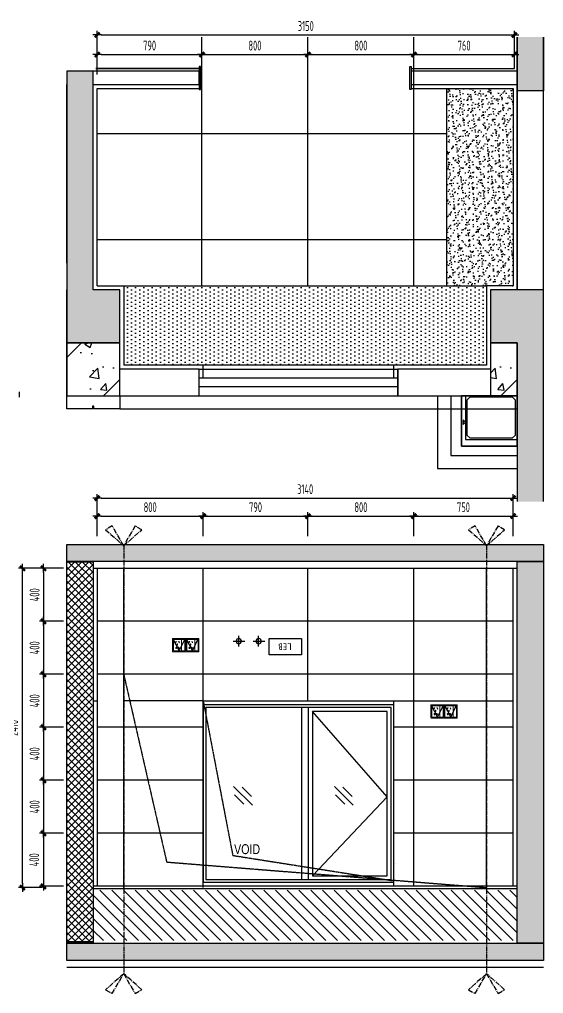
# Model space of a CAD drawing. Header units: inches. Extents: x 96003 to 270950, y -80202 to 65998.
# Drawn here: x 165276 to 169233, y 52842 to 60194 of the extents above; entities that cross this region are included whole.
import ezdxf
from ezdxf.enums import TextEntityAlignment as Align

# ---------------------------------------------------------------- set-up
doc = ezdxf.new("R2010")
doc.units = ezdxf.units.IN
doc.header["$LTSCALE"] = 10
doc.header["$MEASUREMENT"] = 0
for name, pattern in [('CENTER2', [1.125, 0.75, -0.125, 0.125, -0.125]), ('DASH', [0.35, 0.25, -0.1]), ('XU-90-SF-N1$0$HIDDEN2', [4.7625, 3.175, -1.5875])]:
    doc.linetypes.add(name, pattern=pattern)
for name, color, linetype in [('01', 200, 'Continuous'), ('05', 12, 'Continuous'), ('A_SURFACE', 9, 'Continuous'), ('AD-玻璃幕墙、窗', 12, 'Continuous'), ('C-顶面灯具、灯带', 22, 'Continuous'), ('DQ-GZ-HATCH', 9, 'Continuous'), ('EL-1', 1, 'Continuous'), ('EL-TEXT', 50, 'Continuous'), ('FC-地面造型', 136, 'Continuous'), ('FF-DOOR【门套】', 60, 'Continuous'), ('FF-FINISH【完成面】', 20, 'Continuous'), ('FF1-完成面', 20, 'Continuous'), ('P-ANNO-DIMS', 250, 'Continuous'), ('P-平面看线', 8, 'Continuous'), ('SBEI', 1, 'Continuous'), ('WALL', 160, 'Continuous'), ('图层3', 9, 'Continuous')]:
    doc.layers.add(name, color=color, linetype=linetype)
doc.layers.add('F-2', color=145, linetype='Continuous', lineweight=0)
doc.layers.add('J-金属幕墙', color=34, linetype='Continuous', lineweight=13)
doc.styles.add('CCD_DIM', font='archs.shx', dxfattribs={"width": 0.7})
doc.styles.add('hbsmall', font='hbsmall.shx', dxfattribs={"width": 0.7})
doc.styles.add('st', font='')
doc.styles.get('st').set_extended_font_data('SimSun')
doc.dimstyles.new('1.30', dxfattribs={"dimscale": 30, "dimtxt": 2.5, "dimasz": 1, "dimexe": 1, "dimexo": 1.5, "dimgap": 1, "dimtad": 1, "dimdec": 0, "dimrnd": 5, "dimdsep": 46, "dimtxsty": 'CCD_DIM', "dimblk": 'CCD_Dimension_Tick', "dimcen": 1, "dimclrd": 44, "dimclre": 44, "dimclrt": 2, "dimadec": 0, "dimazin": 2, "dimtfac": 1, "dimtdec": 0, "dimtix": 1, "dimtmove": 2, "dimatfit": 3, "dimldrblk": 'CCD_Dimension_Tick', "dimfxl": 5, "dimfxlon": 1, "dimtolj": 1, "dimarcsym": 0})

# ---------------------------------------------------------------- blocks, each defined once
blk = doc.blocks.new('XU-90-SF-N1$0$A$C351C7E4F')
at = {"ltscale": 100}
for p, q in [((390, 385, 0), (378, 385, 0)), ((390, 185, 0), (378, 185, 0))]:
    blk.add_line(p, q, dxfattribs=at)
at = {"linetype": 'XU-90-SF-N1$0$HIDDEN2'}
blk.add_lwpolyline([(0, 70), (0, 450), (420, 450), (420, 70)], close=True, dxfattribs=at)
at = {"ltscale": 100}
blk.add_lwpolyline([(0, 120), (0, 450), (390, 450), (390, 120)], close=True, dxfattribs=at)
for points in [[(420, 450), (0, 450), (0, 70), (420, 70)], [(0, 70), (0, 450), (420, 450), (420, 70)]]:
    blk.add_lwpolyline(points, close=True)
blk.add_lwpolyline([(356.8, 438), (378, 416.8), (378, 153.2), (356.8, 132), (33.2, 132), (12, 153.2), (12, 416.8), (33.2, 438), (356.8, 438)], dxfattribs=at)
at = {"ltscale": 100, "elevation": 0}
blk.add_lwpolyline([(406, 234), (390, 250), (406, 266), (406, 234)], dxfattribs=at)
blk = doc.blocks.new('A$C1DDB00DE')
at = {"layer": 'DQ-GZ-HATCH'}
h = blk.add_hatch(dxfattribs=at)
h.set_pattern_fill('ARMORED', color=256, scale=80, style=0)
h.set_pattern_definition([(50, (10515.7, 73362.34), (573.808, -50.2017), [60, -660]), (355, (10515.7, 73362.34), (-111.001, 601.7537), [48, -528]), (100.4514, (10563.5, 73358.15), (462.8075, 551.5516), [50.992, -560.9137]), (46.1842, (10515.7, 73522.34), (853.793, -132.415), [90, -990]), (96.6356, (10586.85, 73511.3), (747.73, 779.294), [76.488, -841.37]), (351.1842, (10515.7, 73522.3), (747.73, 779.295), [72, -792]), (21, (10595.7, 73482.34), (477.5256, -322.095), [60, -660]), (326, (10595.7, 73482.34), (194.6523, 580.12), [48, -528]), (71.4514, (10635.5, 73455.5), (672.178, 258.0244), [50.992, -560.9137]), (37.5, (10515.7, 73362.34), (9.7279, 266.3151), [0, -521.6, 0, -536, 0, -530]), (7.5, (10515.7, 73362.34), (210.4556, 315.5294), [0, -305.6, 0, -509.6, 0, -202]), (327.5, (10337.3, 73362.34), (427.05795, -18.0439), [0, -200, 0, -624, 0, -828]), (317.5, (10257.3, 73362.34), (466.549, 80.084), [0, -260, 0, -414.4, 0, -588]), (45, (10515.7, 73362.34), (-282.8427, 282.8427), [])])
h.paths.add_polyline_path([(6700, 3000), (7100, 3000), (7100, 3400), (6700, 3400)])
h = blk.add_hatch(dxfattribs=at)
h.set_pattern_fill('ARMORED', color=256, scale=80, style=0)
h.set_pattern_definition([(50, (13515.7, 73362.34), (573.808, -50.2017), [60, -660]), (355, (13515.7, 73362.34), (-111.001, 601.7537), [48, -528]), (100.4514, (13563.5, 73358.15), (462.8075, 551.5516), [50.992, -560.9137]), (46.1842, (13515.7, 73522.34), (853.793, -132.415), [90, -990]), (96.6356, (13586.84, 73511.3), (747.73, 779.294), [76.488, -841.37]), (351.1842, (13515.7, 73522.3), (747.73, 779.295), [72, -792]), (21, (13595.7, 73482.34), (477.5256, -322.095), [60, -660]), (326, (13595.7, 73482.34), (194.6523, 580.12), [48, -528]), (71.4514, (13635.5, 73455.5), (672.178, 258.0244), [50.992, -560.9137]), (37.5, (13515.7, 73362.34), (9.7279, 266.3151), [0, -521.6, 0, -536, 0, -530]), (7.5, (13515.7, 73362.34), (210.4556, 315.5294), [0, -305.6, 0, -509.6, 0, -202]), (327.5, (13337.3, 73362.34), (427.05795, -18.0439), [0, -200, 0, -624, 0, -828]), (317.5, (13257.3, 73362.34), (466.549, 80.084), [0, -260, 0, -414.4, 0, -588]), (45, (13515.7, 73362.34), (-282.8427, 282.8427), [])])
h.paths.add_polyline_path([(9900, 3000), (10100, 3000), (10100, 3400), (9900, 3400)])
at = {"layer": 'FC-地面造型', "linetype": 'ByBlock'}
h = blk.add_hatch(dxfattribs=at)
h.set_pattern_fill('AR-SAND', color=250, scale=30, angle=90, double=1)
h.set_pattern_definition([(127.5, (6929.99, 3830), (-57.8047, -1.8898), [0, -45.6, 0, -51, 0, -48.75]), (97.5, (6929.99, 3830), (-84.6644, 53.0933), [0, -24.6, 0, -41.1, 0, -15.75]), (57.5, (6929.99, 3793.1), (-0.1698, 93.42426), [0, -15, 0, -54, 0, -70.5]), (47.5, (6929.99, 3793.1), (-26.3303, 90.1838), [0, -7.5, 0, -35.4, 0, -40.5])])
h.paths.add_polyline_path([(9570, 3830), (9870, 3830), (10070, 3830), (10070, 5320), (9570, 5320)])
h = blk.add_hatch(dxfattribs=at)
h.set_pattern_fill('DOTS', color=250, scale=500, angle=90, double=1)
h.set_pattern_definition([(90, (-122253.25, 58435.614), (-31.25, 15.625), [0, -31.25])])
h.paths.add_polyline_path([(7130, 3830), (9870, 3830), (9870, 3230), (7130, 3230)])
at = {"layer": 'P-ANNO-DIMS'}
for points in [[(10300, 5707.3), (10100, 5707.3), (10100, 5300), (10300, 5300)], [(7100, 3800), (6900, 3800), (6900, 5450), (6700, 5450), (6700, 3400), (7100, 3400)], [(10100, 2201.2), (10300, 2201.2), (10300, 3800), (9900, 3800), (9900, 3400), (10100, 3400)]]:
    blk.add_hatch(color=8, dxfattribs=at).paths.add_polyline_path(points)
at = {"color": 6}
for points in [[(10300, 5707.3), (10300, 5300), (10100, 5300), (10100, 5707.3)], [(10300, 2201.2), (10300, 3800), (9900, 3800), (9900, 3400), (10100, 3400), (10100, 2201.2)]]:
    blk.add_lwpolyline(points, dxfattribs=at)
for points in [[(7100, 3800), (6900, 3800), (6900, 5450), (6700, 5450), (6700, 3400), (7100, 3400)], [(6700, 3000), (7100, 3000), (7100, 3400), (6700, 3400)], [(9900, 3000), (10100, 3000), (10100, 3400), (9900, 3400)]]:
    blk.add_lwpolyline(points, close=True, dxfattribs=at)
at = {"layer": 'A_SURFACE', "elevation": 0}
blk.add_lwpolyline([(6905, 2900), (6905, 2920), (6895, 2920), (6895, 2900), (6700, 2900), (6700, 3000), (7100, 3000), (7100, 2900)], close=True, dxfattribs=at)
at = {"layer": 'AD-玻璃幕墙、窗'}
for p, q in [((7700, 3200), (9200, 3200)), ((7700, 3000), (7700, 3200)), ((9200, 3000), (9200, 3200)), ((9200, 3133.3), (7700, 3133.3)), ((9200, 3066.7), (7700, 3066.7)), ((7700, 3000), (9200, 3000))]:
    blk.add_line(p, q, dxfattribs=at)
at = {"layer": 'FC-地面造型', "linetype": 'ByBlock'}
for p, q in [((7721, 3830), (7721, 5707.3)), ((8521, 3830), (8521, 5707.3)), ((9321, 3830), (9321, 5707.3)), ((6930, 4980), (9570, 4980)), ((6930, 4180), (9570, 4180)), ((7130, 3830), (9870, 3830))]:
    blk.add_line(p, q, dxfattribs=at)
at = {"layer": 'FC-地面造型', "linetype": 'ByBlock', "elevation": 0}
blk.add_lwpolyline([(6930, 3830), (6930, 3830), (7530, 3830), (9570, 3830), (9570, 5320)], dxfattribs=at)
at = {"layer": 'FF-DOOR【门套】'}
for points in [[(7700, 5485), (7700, 5310), (7710, 5310), (7710, 5485)], [(9300, 5485), (9300, 5310), (9290, 5310), (9290, 5485)]]:
    blk.add_lwpolyline(points, close=True, dxfattribs=at)
at = {"layer": 'FF-FINISH【完成面】'}
for p, q in [((7730, 3133.3), (7730, 3230)), ((9170, 3133.3), (9170, 3230))]:
    blk.add_line(p, q, dxfattribs=at)
at = {"layer": 'FF-FINISH【完成面】', "linetype": 'ByBlock', "elevation": 0}
for points in [[(9300, 5470), (10080, 5470), (10080, 5707.3)], [(6920, 5470), (7700, 5470)], [(7700, 5470), (6920, 5470)]]:
    blk.add_lwpolyline(points, dxfattribs=at)
at = {"layer": 'FF-FINISH【完成面】', "elevation": 0}
for points in [[(6930, 3830), (6930, 5320), (7700, 5320)], [(9300, 5320), (9570, 5320), (9570, 5320), (10070, 5320), (10070, 3830)], [(6930, 3830), (7130, 3830), (7130, 3230)], [(10070, 3830), (9870, 3830), (9870, 3230), (7130, 3230)]]:
    blk.add_lwpolyline(points, dxfattribs=at)
at = {"layer": 'J-金属幕墙', "elevation": 0}
blk.add_lwpolyline([(6897, 2900), (6897, 2918), (6903, 2918), (6903, 2900), (6905, 2900), (6905, 2920), (6895, 2920), (6895, 2900), (6897, 2900)], close=True, dxfattribs=at)
at = {"layer": 'P-平面看线', "elevation": 0}
blk.add_lwpolyline([(7100, 2900), (10100, 2900)], dxfattribs=at)
at = {"layer": 'WALL'}
for p, q in [((10100, 5450), (10100, 5707.3)), ((10100, 5707.3), (10100, 3800)), ((10300, 5350), (10300, 5707.3)), ((10300, 2201.2), (10300, 5707.3)), ((7700, 5450), (6800, 5450)), ((7700, 5350), (7700, 5450)), ((10100, 5450), (9300, 5450)), ((9300, 5450), (9300, 5350)), ((6700, 4000), (6700, 5350)), ((6900, 5350), (7700, 5350)), ((6900, 3900), (6900, 5350)), ((9300, 5350), (10100, 5350)), ((10100, 3800), (10100, 5350)), ((10300, 3000), (10300, 5350)), ((6700, 3000), (6700, 3800)), ((7700, 3200), (7100, 3200)), ((7700, 3000), (7700, 3200)), ((9900, 3200), (9200, 3200)), ((9200, 3200), (9200, 3000)), ((6700, 3000), (7700, 3000)), ((9200, 3000), (9900, 3000))]:
    blk.add_line(p, q, dxfattribs=at)
for points in [[(9500, 3000), (9500, 2450), (10100, 2450)], [(9600, 3000), (9600, 2550), (10100, 2550)]]:
    blk.add_lwpolyline(points, dxfattribs=at)
at = {"layer": 'WALL', "xscale": -1, "rotation": 0.0001141024915352063}
blk.add_blockref('XU-90-SF-N1$0$A$C351C7E4F', (10100, 2550), dxfattribs=at)
blk = doc.blocks.new('*U165')
h = blk.add_hatch()
h.set_pattern_fill('ANSI37', color=250, scale=300, angle=-90)
h.set_pattern_definition([(315, (222532.67, 70619.302), (26.516504, 26.516504), []), (45, (222532.67, 70619.302), (-26.516504, 26.516504), [])])
h.paths.add_polyline_path([(144521, -74484.5), (144521, -74684.5), (147391.2, -74684.5), (147391.2, -74484.5)])
at = {"color": 5, "elevation": 0}
blk.add_lwpolyline([(144521, -74484.5), (144521, -74684.5), (147391.2, -74684.5), (147391.2, -74484.5)], close=True, dxfattribs=at)
blk = doc.blocks.new('A$C579B4C5D')
at = {"layer": '图层3'}
for p, q in [((125, 200), (375, 200)), ((0, 100), (500, 100)), ((125, 0), (375, 0))]:
    blk.add_line(p, q, dxfattribs=at)
blk = doc.blocks.new('r434334')
at = {"layer": 'FC-地面造型', "color": 136, "linetype": 'ByBlock'}
for points in [[(164630.6, 34228.1), (166070.6, 34228.1), (166070.6, 32888.1), (164630.6, 32888.1)], [(165455.6, 34178.1), (166020.6, 34178.1), (166020.6, 32938.1), (165455.6, 32938.1)]]:
    blk.add_lwpolyline(points, close=True, dxfattribs=at)
for points in [[(166050.6, 32908.1), (166050.6, 32908.1), (164650.6, 32908.1), (164650.6, 34208.1), (166050.6, 34208.1), (166050.6, 32908.1)], [(165375.6, 34208.1), (165375.6, 32908.1)], [(165425.6, 34208.1), (165425.6, 32908.1)], [(165455.6, 34178.1), (166020.6, 33583.1), (165455.6, 32938.1)]]:
    blk.add_lwpolyline(points, dxfattribs=at)
at = {"layer": 'FC-地面造型', "color": 136, "linetype": 'ByBlock', "xscale": 0.4000000000031544, "yscale": 0.4000000000031544, "zscale": 0.4000000000031544, "rotation": 45.00000000000006}
for p in [(164889.1, 33475.7), (165650.1, 33475.7)]:
    blk.add_blockref('A$C579B4C5D', p, dxfattribs=at)
blk = doc.blocks.new('*U124')
at = {"layer": 'EL-1', "linetype": 'CENTER2', "ltscale": 5}
blk.add_lwpolyline([(-45, 3122.1), (-187, 3248), (-135, 3278), (-45, 3122.1), (45, 3278), (97, 3248), (-45, 3122.1), (-45, -242.3), (97, -368.1), (45, -398.1), (-45, -242.3), (-135, -398.1), (-187, -368.1), (-45, -242.3)], dxfattribs=at)
blk = doc.blocks.new('CCD_Dimension_Tick')
at = {"color": 0, "linetype": 'ByBlock'}
for p, q in [((-1.09, 0), (0, 0)), ((0, 0), (1.09, 0))]:
    blk.add_line(p, q, dxfattribs=at)
at = {"color": 0, "linetype": 'Continuous', "const_width": 0.608}
blk.add_lwpolyline([(-0.61, -0.61), (0.61, 0.61)], dxfattribs=at)
blk = doc.blocks.new('*D570')
at = {"layer": 'Defpoints', "color": 0, "linetype": 'ByBlock', "transparency": 16777216}
for p in [(166653.9, 59929.2), (165862.9, 58730.8), (166653.9, 58730.8)]:
    blk.add_point(p, dxfattribs=at)
at = {"layer": 'FF-FINISH【完成面】', "color": 44, "linetype": 'ByBlock', "lineweight": -2, "transparency": 16777216}
for p, q in [((165862.9, 59779.2), (165862.9, 59959.2)), ((165892.9, 59929.2), (166623.9, 59929.2)), ((166653.9, 59779.2), (166653.9, 59959.2))]:
    blk.add_line(p, q, dxfattribs=at)
at = {"layer": 'FF-FINISH【完成面】', "color": 44, "linetype": 'ByBlock', "lineweight": -2, "transparency": 16777216, "xscale": 30, "yscale": 30, "zscale": 30, "rotation": 180}
blk.add_blockref('CCD_Dimension_Tick', (165862.9, 59929.2), dxfattribs=at)
at = {"layer": 'FF-FINISH【完成面】', "color": 44, "linetype": 'ByBlock', "lineweight": -2, "transparency": 16777216, "xscale": 30, "yscale": 30, "zscale": 30}
blk.add_blockref('CCD_Dimension_Tick', (166653.9, 59929.2), dxfattribs=at)
at = {"layer": 'FF-FINISH【完成面】', "color": 2, "linetype": 'ByBlock', "transparency": 16777216, "insert": (166258.4, 59996.7), "char_height": 75, "attachment_point": 5, "style": 'CCD_DIM'}
blk.add_mtext('\\A1;790', dxfattribs=at)
blk = doc.blocks.new('*D571')
at = {"layer": 'Defpoints', "color": 0, "linetype": 'ByBlock', "transparency": 16777216}
for p in [(167453.9, 59929.2), (167453.9, 59911.3), (166653.9, 58730.8)]:
    blk.add_point(p, dxfattribs=at)
at = {"layer": 'FF-FINISH【完成面】', "color": 44, "linetype": 'ByBlock', "lineweight": -2, "transparency": 16777216}
for p, q in [((166653.9, 59779.2), (166653.9, 59959.2)), ((166683.9, 59929.2), (167423.9, 59929.2)), ((167453.9, 59929.2), (167453.9, 59959.2))]:
    blk.add_line(p, q, dxfattribs=at)
at = {"layer": 'FF-FINISH【完成面】', "color": 44, "linetype": 'ByBlock', "lineweight": -2, "transparency": 16777216, "xscale": 30, "yscale": 30, "zscale": 30, "rotation": 180}
blk.add_blockref('CCD_Dimension_Tick', (166653.9, 59929.2), dxfattribs=at)
at = {"layer": 'FF-FINISH【完成面】', "color": 44, "linetype": 'ByBlock', "lineweight": -2, "transparency": 16777216, "xscale": 30, "yscale": 30, "zscale": 30}
blk.add_blockref('CCD_Dimension_Tick', (167453.9, 59929.2), dxfattribs=at)
at = {"layer": 'FF-FINISH【完成面】', "color": 2, "linetype": 'ByBlock', "transparency": 16777216, "insert": (167053.9, 59996.7), "char_height": 75, "attachment_point": 5, "style": 'CCD_DIM'}
blk.add_mtext('\\A1;800', dxfattribs=at)
blk = doc.blocks.new('*D572')
at = {"layer": 'Defpoints', "color": 0, "linetype": 'ByBlock', "transparency": 16777216}
for p in [(168253.9, 59929.2), (167453.9, 59911.3), (168253.9, 59911.3)]:
    blk.add_point(p, dxfattribs=at)
at = {"layer": 'FF-FINISH【完成面】', "color": 44, "linetype": 'ByBlock', "lineweight": -2, "transparency": 16777216}
for p, q in [((167453.9, 59929.2), (167453.9, 59959.2)), ((167483.9, 59929.2), (168223.9, 59929.2)), ((168253.9, 59929.2), (168253.9, 59959.2))]:
    blk.add_line(p, q, dxfattribs=at)
at = {"layer": 'FF-FINISH【完成面】', "color": 44, "linetype": 'ByBlock', "lineweight": -2, "transparency": 16777216, "xscale": 30, "yscale": 30, "zscale": 30, "rotation": 180}
blk.add_blockref('CCD_Dimension_Tick', (167453.9, 59929.2), dxfattribs=at)
at = {"layer": 'FF-FINISH【完成面】', "color": 44, "linetype": 'ByBlock', "lineweight": -2, "transparency": 16777216, "xscale": 30, "yscale": 30, "zscale": 30}
blk.add_blockref('CCD_Dimension_Tick', (168253.9, 59929.2), dxfattribs=at)
at = {"layer": 'FF-FINISH【完成面】', "color": 2, "linetype": 'ByBlock', "transparency": 16777216, "insert": (167853.9, 59996.7), "char_height": 75, "attachment_point": 5, "style": 'CCD_DIM'}
blk.add_mtext('\\A1;800', dxfattribs=at)
blk = doc.blocks.new('*D573')
at = {"layer": 'Defpoints', "color": 0, "linetype": 'ByBlock', "transparency": 16777216}
for p in [(169012.9, 59929.2), (168253.9, 59911.3), (169012.9, 59911.3)]:
    blk.add_point(p, dxfattribs=at)
at = {"layer": 'FF-FINISH【完成面】', "color": 44, "linetype": 'ByBlock', "lineweight": -2, "transparency": 16777216}
for p, q in [((168253.9, 59929.2), (168253.9, 59959.2)), ((168283.9, 59929.2), (168982.9, 59929.2)), ((169012.9, 59929.2), (169012.9, 59959.2))]:
    blk.add_line(p, q, dxfattribs=at)
at = {"layer": 'FF-FINISH【完成面】', "color": 44, "linetype": 'ByBlock', "lineweight": -2, "transparency": 16777216, "xscale": 30, "yscale": 30, "zscale": 30, "rotation": 180}
blk.add_blockref('CCD_Dimension_Tick', (168253.9, 59929.2), dxfattribs=at)
at = {"layer": 'FF-FINISH【完成面】', "color": 44, "linetype": 'ByBlock', "lineweight": -2, "transparency": 16777216, "xscale": 30, "yscale": 30, "zscale": 30}
blk.add_blockref('CCD_Dimension_Tick', (169012.9, 59929.2), dxfattribs=at)
at = {"layer": 'FF-FINISH【完成面】', "color": 2, "linetype": 'ByBlock', "transparency": 16777216, "insert": (168633.4, 59996.7), "char_height": 75, "attachment_point": 5, "style": 'CCD_DIM'}
blk.add_mtext('\\A1;760', dxfattribs=at)
blk = doc.blocks.new('*D574')
at = {"layer": 'Defpoints', "color": 0, "linetype": 'ByBlock', "transparency": 16777216}
for p in [(169012.9, 60077), (165862.9, 59779.2), (169012.9, 59792.7)]:
    blk.add_point(p, dxfattribs=at)
at = {"layer": 'FF-FINISH【完成面】', "color": 44, "linetype": 'ByBlock', "lineweight": -2, "transparency": 16777216}
for p, q in [((165862.9, 59927), (165862.9, 60107)), ((165892.9, 60077), (168982.9, 60077)), ((169012.9, 59927), (169012.9, 60107))]:
    blk.add_line(p, q, dxfattribs=at)
at = {"layer": 'FF-FINISH【完成面】', "color": 44, "linetype": 'ByBlock', "lineweight": -2, "transparency": 16777216, "xscale": 30, "yscale": 30, "zscale": 30, "rotation": 180}
blk.add_blockref('CCD_Dimension_Tick', (165862.9, 60077), dxfattribs=at)
at = {"layer": 'FF-FINISH【完成面】', "color": 44, "linetype": 'ByBlock', "lineweight": -2, "transparency": 16777216, "xscale": 30, "yscale": 30, "zscale": 30}
blk.add_blockref('CCD_Dimension_Tick', (169012.9, 60077), dxfattribs=at)
at = {"layer": 'FF-FINISH【完成面】', "color": 2, "linetype": 'ByBlock', "transparency": 16777216, "insert": (167437.9, 60144.5), "char_height": 75, "attachment_point": 5, "style": 'CCD_DIM'}
blk.add_mtext('\\A1;3150', dxfattribs=at)
blk = doc.blocks.new('*D587')
at = {"layer": 'Defpoints', "color": 0, "linetype": 'ByBlock', "transparency": 16777216}
for p in [(166662.9, 56445.1), (165862.9, 55844.8), (166662.9, 55844.8)]:
    blk.add_point(p, dxfattribs=at)
at = {"layer": 'FF-FINISH【完成面】', "color": 44, "linetype": 'ByBlock', "lineweight": -2, "transparency": 16777216}
for p, q in [((165862.9, 56295.1), (165862.9, 56475.1)), ((166662.9, 56295.1), (166662.9, 56475.1)), ((165892.9, 56445.1), (166632.9, 56445.1))]:
    blk.add_line(p, q, dxfattribs=at)
at = {"layer": 'FF-FINISH【完成面】', "color": 44, "linetype": 'ByBlock', "lineweight": -2, "transparency": 16777216, "xscale": 30, "yscale": 30, "zscale": 30, "rotation": 180}
blk.add_blockref('CCD_Dimension_Tick', (165862.9, 56445.1), dxfattribs=at)
at = {"layer": 'FF-FINISH【完成面】', "color": 44, "linetype": 'ByBlock', "lineweight": -2, "transparency": 16777216, "xscale": 30, "yscale": 30, "zscale": 30}
blk.add_blockref('CCD_Dimension_Tick', (166662.9, 56445.1), dxfattribs=at)
at = {"layer": 'FF-FINISH【完成面】', "color": 2, "linetype": 'ByBlock', "transparency": 16777216, "insert": (166262.9, 56512.6), "char_height": 75, "attachment_point": 5, "style": 'CCD_DIM'}
blk.add_mtext('\\A1;800', dxfattribs=at)
blk = doc.blocks.new('*D588')
at = {"layer": 'Defpoints', "color": 0, "linetype": 'ByBlock', "transparency": 16777216}
for p in [(167453.9, 56445.1), (167453.9, 55873), (166662.9, 55844.8)]:
    blk.add_point(p, dxfattribs=at)
at = {"layer": 'FF-FINISH【完成面】', "color": 44, "linetype": 'ByBlock', "lineweight": -2, "transparency": 16777216}
for p, q in [((166662.9, 56295.1), (166662.9, 56475.1)), ((167453.9, 56295.1), (167453.9, 56475.1)), ((166692.9, 56445.1), (167423.9, 56445.1))]:
    blk.add_line(p, q, dxfattribs=at)
at = {"layer": 'FF-FINISH【完成面】', "color": 44, "linetype": 'ByBlock', "lineweight": -2, "transparency": 16777216, "xscale": 30, "yscale": 30, "zscale": 30, "rotation": 180}
blk.add_blockref('CCD_Dimension_Tick', (166662.9, 56445.1), dxfattribs=at)
at = {"layer": 'FF-FINISH【完成面】', "color": 44, "linetype": 'ByBlock', "lineweight": -2, "transparency": 16777216, "xscale": 30, "yscale": 30, "zscale": 30}
blk.add_blockref('CCD_Dimension_Tick', (167453.9, 56445.1), dxfattribs=at)
at = {"layer": 'FF-FINISH【完成面】', "color": 2, "linetype": 'ByBlock', "transparency": 16777216, "insert": (167058.4, 56512.6), "char_height": 75, "attachment_point": 5, "style": 'CCD_DIM'}
blk.add_mtext('\\A1;790', dxfattribs=at)
blk = doc.blocks.new('*D589')
at = {"layer": 'Defpoints', "color": 0, "linetype": 'ByBlock', "transparency": 16777216}
for p in [(168253.9, 56445.1), (167453.9, 55873), (168253.9, 55873)]:
    blk.add_point(p, dxfattribs=at)
at = {"layer": 'FF-FINISH【完成面】', "color": 44, "linetype": 'ByBlock', "lineweight": -2, "transparency": 16777216}
for p, q in [((167453.9, 56295.1), (167453.9, 56475.1)), ((168253.9, 56295.1), (168253.9, 56475.1)), ((167483.9, 56445.1), (168223.9, 56445.1))]:
    blk.add_line(p, q, dxfattribs=at)
at = {"layer": 'FF-FINISH【完成面】', "color": 44, "linetype": 'ByBlock', "lineweight": -2, "transparency": 16777216, "xscale": 30, "yscale": 30, "zscale": 30, "rotation": 180}
blk.add_blockref('CCD_Dimension_Tick', (167453.9, 56445.1), dxfattribs=at)
at = {"layer": 'FF-FINISH【完成面】', "color": 44, "linetype": 'ByBlock', "lineweight": -2, "transparency": 16777216, "xscale": 30, "yscale": 30, "zscale": 30}
blk.add_blockref('CCD_Dimension_Tick', (168253.9, 56445.1), dxfattribs=at)
at = {"layer": 'FF-FINISH【完成面】', "color": 2, "linetype": 'ByBlock', "transparency": 16777216, "insert": (167853.9, 56512.6), "char_height": 75, "attachment_point": 5, "style": 'CCD_DIM'}
blk.add_mtext('\\A1;800', dxfattribs=at)
blk = doc.blocks.new('*D590')
at = {"layer": 'Defpoints', "color": 0, "linetype": 'ByBlock', "transparency": 16777216}
for p in [(169002.9, 56445.1), (168253.9, 55873), (169002.9, 55873, 0)]:
    blk.add_point(p, dxfattribs=at)
at = {"layer": 'FF-FINISH【完成面】', "color": 44, "linetype": 'ByBlock', "lineweight": -2, "transparency": 16777216}
for p, q in [((168253.9, 56295.1), (168253.9, 56475.1)), ((169002.9, 56295.1), (169002.9, 56475.1)), ((168283.9, 56445.1), (168972.9, 56445.1))]:
    blk.add_line(p, q, dxfattribs=at)
at = {"layer": 'FF-FINISH【完成面】', "color": 44, "linetype": 'ByBlock', "lineweight": -2, "transparency": 16777216, "xscale": 30, "yscale": 30, "zscale": 30, "rotation": 180}
blk.add_blockref('CCD_Dimension_Tick', (168253.9, 56445.1), dxfattribs=at)
at = {"layer": 'FF-FINISH【完成面】', "color": 44, "linetype": 'ByBlock', "lineweight": -2, "transparency": 16777216, "xscale": 30, "yscale": 30, "zscale": 30}
blk.add_blockref('CCD_Dimension_Tick', (169002.9, 56445.1), dxfattribs=at)
at = {"layer": 'FF-FINISH【完成面】', "color": 2, "linetype": 'ByBlock', "transparency": 16777216, "insert": (168628.4, 56512.6), "char_height": 75, "attachment_point": 5, "style": 'CCD_DIM'}
blk.add_mtext('\\A1;750', dxfattribs=at)
blk = doc.blocks.new('*D591')
at = {"layer": 'Defpoints', "color": 0, "linetype": 'ByBlock', "transparency": 16777216}
for p in [(169002.9, 56581.1), (165862.9, 56295.1), (169002.9, 56295.1)]:
    blk.add_point(p, dxfattribs=at)
at = {"layer": 'FF-FINISH【完成面】', "color": 44, "linetype": 'ByBlock', "lineweight": -2, "transparency": 16777216}
for p, q in [((165862.9, 56431.1), (165862.9, 56611.1)), ((169002.9, 56431.1), (169002.9, 56611.1)), ((165892.9, 56581.1), (168972.9, 56581.1))]:
    blk.add_line(p, q, dxfattribs=at)
at = {"layer": 'FF-FINISH【完成面】', "color": 44, "linetype": 'ByBlock', "lineweight": -2, "transparency": 16777216, "xscale": 30, "yscale": 30, "zscale": 30, "rotation": 180}
blk.add_blockref('CCD_Dimension_Tick', (165862.9, 56581.1), dxfattribs=at)
at = {"layer": 'FF-FINISH【完成面】', "color": 44, "linetype": 'ByBlock', "lineweight": -2, "transparency": 16777216, "xscale": 30, "yscale": 30, "zscale": 30}
blk.add_blockref('CCD_Dimension_Tick', (169002.9, 56581.1), dxfattribs=at)
at = {"layer": 'FF-FINISH【完成面】', "color": 2, "linetype": 'ByBlock', "transparency": 16777216, "insert": (167432.9, 56648.6), "char_height": 75, "attachment_point": 5, "style": 'CCD_DIM'}
blk.add_mtext('\\A1;3140', dxfattribs=at)
blk = doc.blocks.new('*D592')
at = {"layer": 'Defpoints', "color": 0, "linetype": 'ByBlock', "transparency": 16777216}
for p in [(166362.5, 56051.5), (165457.8, 55651.5), (166362.5, 55651.5)]:
    blk.add_point(p, dxfattribs=at)
at = {"layer": 'FF-FINISH【完成面】', "color": 44, "linetype": 'ByBlock', "lineweight": -2, "transparency": 16777216}
for p, q in [((165607.8, 56051.5), (165427.8, 56051.5)), ((165457.8, 56021.5), (165457.8, 55681.5)), ((165607.8, 55651.5), (165427.8, 55651.5))]:
    blk.add_line(p, q, dxfattribs=at)
at = {"layer": 'FF-FINISH【完成面】', "color": 44, "linetype": 'ByBlock', "lineweight": -2, "transparency": 16777216, "xscale": 30, "yscale": 30, "zscale": 30}
for p, rotation in [((165457.8, 56051.5), 90), ((165457.8, 55651.5), 270)]:
    blk.add_blockref('CCD_Dimension_Tick', p, dxfattribs=dict(at, rotation=rotation))
at = {"layer": 'FF-FINISH【完成面】', "color": 2, "linetype": 'ByBlock', "transparency": 16777216, "insert": (165390.3, 55851.5), "char_height": 75, "attachment_point": 5, "rotation": 90, "style": 'CCD_DIM'}
blk.add_mtext('\\A1;400', dxfattribs=at)
blk = doc.blocks.new('*D593')
at = {"layer": 'Defpoints', "color": 0, "linetype": 'ByBlock', "transparency": 16777216}
for p in [(166362.5, 55651.5), (165457.8, 55251.5), (166202.9, 55251.5)]:
    blk.add_point(p, dxfattribs=at)
at = {"layer": 'FF-FINISH【完成面】', "color": 44, "linetype": 'ByBlock', "lineweight": -2, "transparency": 16777216}
for p, q in [((165607.8, 55651.5), (165427.8, 55651.5)), ((165457.8, 55621.5), (165457.8, 55281.5)), ((165607.8, 55251.5), (165427.8, 55251.5))]:
    blk.add_line(p, q, dxfattribs=at)
at = {"layer": 'FF-FINISH【完成面】', "color": 44, "linetype": 'ByBlock', "lineweight": -2, "transparency": 16777216, "xscale": 30, "yscale": 30, "zscale": 30}
for p, rotation in [((165457.8, 55651.5), 90), ((165457.8, 55251.5), 270)]:
    blk.add_blockref('CCD_Dimension_Tick', p, dxfattribs=dict(at, rotation=rotation))
at = {"layer": 'FF-FINISH【完成面】', "color": 2, "linetype": 'ByBlock', "transparency": 16777216, "insert": (165390.3, 55451.5), "char_height": 75, "attachment_point": 5, "rotation": 90, "style": 'CCD_DIM'}
blk.add_mtext('\\A1;400', dxfattribs=at)
blk = doc.blocks.new('*D594')
at = {"layer": 'Defpoints', "color": 0, "linetype": 'ByBlock', "transparency": 16777216}
for p in [(166202.9, 55251.5), (165457.8, 54851.5), (166202.9, 54851.5)]:
    blk.add_point(p, dxfattribs=at)
at = {"layer": 'FF-FINISH【完成面】', "color": 44, "linetype": 'ByBlock', "lineweight": -2, "transparency": 16777216}
for p, q in [((165607.8, 55251.5), (165427.8, 55251.5)), ((165457.8, 55221.5), (165457.8, 54881.5)), ((165607.8, 54851.5), (165427.8, 54851.5))]:
    blk.add_line(p, q, dxfattribs=at)
at = {"layer": 'FF-FINISH【完成面】', "color": 44, "linetype": 'ByBlock', "lineweight": -2, "transparency": 16777216, "xscale": 30, "yscale": 30, "zscale": 30}
for p, rotation in [((165457.8, 55251.5), 90), ((165457.8, 54851.5), 270)]:
    blk.add_blockref('CCD_Dimension_Tick', p, dxfattribs=dict(at, rotation=rotation))
at = {"layer": 'FF-FINISH【完成面】', "color": 2, "linetype": 'ByBlock', "transparency": 16777216, "insert": (165390.3, 55051.5), "char_height": 75, "attachment_point": 5, "rotation": 90, "style": 'CCD_DIM'}
blk.add_mtext('\\A1;400', dxfattribs=at)
blk = doc.blocks.new('*D595')
at = {"layer": 'Defpoints', "color": 0, "linetype": 'ByBlock', "transparency": 16777216}
for p in [(166202.9, 54851.5), (165457.8, 54451.5), (166262.9, 54451.5)]:
    blk.add_point(p, dxfattribs=at)
at = {"layer": 'FF-FINISH【完成面】', "color": 44, "linetype": 'ByBlock', "lineweight": -2, "transparency": 16777216}
for p, q in [((165607.8, 54851.5), (165427.8, 54851.5)), ((165457.8, 54821.5), (165457.8, 54481.5)), ((165607.8, 54451.5), (165427.8, 54451.5))]:
    blk.add_line(p, q, dxfattribs=at)
at = {"layer": 'FF-FINISH【完成面】', "color": 44, "linetype": 'ByBlock', "lineweight": -2, "transparency": 16777216, "xscale": 30, "yscale": 30, "zscale": 30}
for p, rotation in [((165457.8, 54851.5), 90), ((165457.8, 54451.5), 270)]:
    blk.add_blockref('CCD_Dimension_Tick', p, dxfattribs=dict(at, rotation=rotation))
at = {"layer": 'FF-FINISH【完成面】', "color": 2, "linetype": 'ByBlock', "transparency": 16777216, "insert": (165390.3, 54651.5), "char_height": 75, "attachment_point": 5, "rotation": 90, "style": 'CCD_DIM'}
blk.add_mtext('\\A1;400', dxfattribs=at)
blk = doc.blocks.new('*D596')
at = {"layer": 'Defpoints', "color": 0, "linetype": 'ByBlock', "transparency": 16777216}
for p in [(166262.9, 54451.5), (165457.8, 54051.5), (166262.9, 54051.5)]:
    blk.add_point(p, dxfattribs=at)
at = {"layer": 'FF-FINISH【完成面】', "color": 44, "linetype": 'ByBlock', "lineweight": -2, "transparency": 16777216}
for p, q in [((165607.8, 54451.5), (165427.8, 54451.5)), ((165457.8, 54421.5), (165457.8, 54081.5)), ((165607.8, 54051.5), (165427.8, 54051.5))]:
    blk.add_line(p, q, dxfattribs=at)
at = {"layer": 'FF-FINISH【完成面】', "color": 44, "linetype": 'ByBlock', "lineweight": -2, "transparency": 16777216, "xscale": 30, "yscale": 30, "zscale": 30}
for p, rotation in [((165457.8, 54451.5), 90), ((165457.8, 54051.5), 270)]:
    blk.add_blockref('CCD_Dimension_Tick', p, dxfattribs=dict(at, rotation=rotation))
at = {"layer": 'FF-FINISH【完成面】', "color": 2, "linetype": 'ByBlock', "transparency": 16777216, "insert": (165390.3, 54251.5), "char_height": 75, "attachment_point": 5, "rotation": 90, "style": 'CCD_DIM'}
blk.add_mtext('\\A1;400', dxfattribs=at)
blk = doc.blocks.new('*D597')
at = {"layer": 'Defpoints', "color": 0, "linetype": 'ByBlock', "transparency": 16777216}
for p in [(166262.9, 54051.5), (165457.8, 53651.5), (166222.9, 53651.5)]:
    blk.add_point(p, dxfattribs=at)
at = {"layer": 'FF-FINISH【完成面】', "color": 44, "linetype": 'ByBlock', "lineweight": -2, "transparency": 16777216}
for p, q in [((165607.8, 54051.5), (165427.8, 54051.5)), ((165457.8, 54021.5), (165457.8, 53681.5)), ((165607.8, 53651.5), (165427.8, 53651.5))]:
    blk.add_line(p, q, dxfattribs=at)
at = {"layer": 'FF-FINISH【完成面】', "color": 44, "linetype": 'ByBlock', "lineweight": -2, "transparency": 16777216, "xscale": 30, "yscale": 30, "zscale": 30}
for p, rotation in [((165457.8, 54051.5), 90), ((165457.8, 53651.5), 270)]:
    blk.add_blockref('CCD_Dimension_Tick', p, dxfattribs=dict(at, rotation=rotation))
at = {"layer": 'FF-FINISH【完成面】', "color": 2, "linetype": 'ByBlock', "transparency": 16777216, "insert": (165387.2, 53851.5), "char_height": 75, "attachment_point": 5, "rotation": 90, "style": 'CCD_DIM'}
blk.add_mtext('\\A1;400', dxfattribs=at)
blk = doc.blocks.new('*D598')
at = {"layer": 'Defpoints', "color": 0, "linetype": 'ByBlock', "transparency": 16777216}
for p in [(165299.1, 56051.5), (165607.8, 56051.5), (165607.8, 53641.5)]:
    blk.add_point(p, dxfattribs=at)
at = {"layer": 'FF-FINISH【完成面】', "color": 44, "linetype": 'ByBlock', "lineweight": -2, "transparency": 16777216}
for p, q in [((165449.1, 56051.5), (165269.1, 56051.5)), ((165299.1, 53671.5), (165299.1, 56021.5)), ((165449.1, 53641.5), (165269.1, 53641.5))]:
    blk.add_line(p, q, dxfattribs=at)
at = {"layer": 'FF-FINISH【完成面】', "color": 44, "linetype": 'ByBlock', "lineweight": -2, "transparency": 16777216, "xscale": 30, "yscale": 30, "zscale": 30}
for p, rotation in [((165299.1, 56051.5), 90), ((165299.1, 53641.5), 270)]:
    blk.add_blockref('CCD_Dimension_Tick', p, dxfattribs=dict(at, rotation=rotation))
at = {"layer": 'FF-FINISH【完成面】', "color": 2, "linetype": 'ByBlock', "transparency": 16777216, "insert": (165228.5, 54846.5), "char_height": 75, "attachment_point": 5, "rotation": 90, "style": 'CCD_DIM'}
blk.add_mtext('\\A1;2410', dxfattribs=at)
blk = doc.blocks.new('*U145')
at = {"color": 136, "ltscale": 0.15}
blk.add_line((10.9, -22.9), (10.9, 63.1), dxfattribs=at)
for points in [[(40.4, -29.9), (-54.6, -29.9, -0.414214), (-57.1, -27.4), (-57.1, 67.6, -0.414214), (-54.6, 70.1), (40.4, 70.1, -0.414214), (42.9, 67.6), (42.9, -27.4, -0.414214)], [(-28.8, 37.1, -1), (-28.8, 45.1), (-28.8, 46.1), (-26.1, 46.1), (-26.1, 36.1), (-28.8, 36.1)], [(-10.5, 37.1), (-10.5, 36.1), (-13.2, 36.1), (-13.2, 46.1), (-10.5, 46.1), (-10.5, 45.1, -1)]]:
    blk.add_lwpolyline(points, format="xyb", close=True, dxfattribs=at)
for points in [[(35.9, -22.9), (-50.1, -22.9), (-50.1, 63.1), (35.9, 63.1)], [(-34.2, 1.1), (-31.9, 2.5), (-26.9, -6.1), (-29.3, -7.5)], [(-18.3, 20.1), (-21, 20.1), (-21, 10.2), (-18.3, 10.2)], [(-5, 1.1), (-7.3, 2.5), (-12.3, -6.1), (-10, -7.5)]]:
    blk.add_lwpolyline(points, close=True, dxfattribs=at)
blk = doc.blocks.new('23EWD')
at = {"layer": 'FF1-完成面', "color": 136}
blk.add_lwpolyline([(471429, -111352.3), (471672, -111352.3), (471672, -111229.4), (471429, -111229.4)], close=True, dxfattribs=at)
at = {"layer": 'EL-TEXT', "color": 136, "style": 'st'}
blk.add_attdef('LEB', text='', height=50, dxfattribs=at).set_placement((471548.4, -111290.5), align=Align.MIDDLE)
blk = doc.blocks.new('r3444')
at = {"layer": 'FC-地面造型', "linetype": 'ByBlock'}
for p, q in [((152589.6, -1231.7), (152589.6, -1313.7)), ((152548.2, -1273), (152636.5, -1273))]:
    blk.add_line(p, q, dxfattribs=at)
blk.add_circle((152589.6, -1273), 20, dxfattribs=at)

msp = doc.modelspace()

# ---------------------------------------------------------------- hatches: boundary and pattern name
h = msp.add_hatch(color=250)
h.dxf.hatch_style = 1
h.paths.add_polyline_path([(165632.9, 56101.5), (165632.9, 56231.5), (169232.9, 56231.5), (169232.9, 56101.5)])
h = msp.add_hatch(color=250)
h.dxf.hatch_style = 1
h.paths.add_polyline_path([(169032.9, 56101.5), (169232.9, 56101.5), (169232.9, 53221.2), (169032.9, 53221.2)])
h = msp.add_hatch()
h.set_pattern_fill('ANSI31', color=250, scale=500)
h.set_pattern_definition([(315, (-91396.84, -52197.22), (-44.194174, -44.194174), [])])
h.paths.add_polyline_path([(169032.9, 53621.5), (169032.9, 53241.2), (165832.9, 53241.2), (165832.9, 53621.5)])
h = msp.add_hatch(color=250)
h.dxf.hatch_style = 1
h.paths.add_polyline_path([(165632.9, 53091.2), (165632.9, 53221.2), (169232.9, 53221.2), (169232.9, 53091.2)])

# ---------------------------------------------------------------- linework, layer by layer
at = {"color": 5}
for p, q in [((165832.9, 56051.5), (169032.9, 56051.5)), ((165632.9, 53041.2), (169232.9, 53041.2))]:
    msp.add_line(p, q, dxfattribs=at)
at = {"layer": '01', "elevation": 0}
for points in [[(165632.9, 56101.5), (165632.9, 56231.5), (169232.9, 56231.5), (169232.9, 56101.5)], [(165632.9, 56101.5), (165832.9, 56101.5), (165832.9, 53221.2), (165632.9, 53221.2)], [(169032.9, 56101.5), (169232.9, 56101.5), (169232.9, 53221.2), (169032.9, 53221.2)], [(165632.9, 53091.2), (165632.9, 53221.2), (169232.9, 53221.2), (169232.9, 53091.2)]]:
    msp.add_lwpolyline(points, close=True, dxfattribs=at)
at = {"layer": '05', "color": 136, "linetype": 'DASH', "elevation": 0}
msp.add_lwpolyline([(166062.9, 55251.5), (166387.4, 53834.5), (168802.9, 53641.5)], dxfattribs=at)
at = {"layer": '05', "color": 136, "linetype": 'DASH'}
msp.add_lwpolyline([(166662.9, 55051.5), (166886.5, 53884.3), (168102.9, 53692.6)], dxfattribs=at)
at = {"layer": 'A_SURFACE', "elevation": 0}
msp.add_lwpolyline([(165276, 57344), (165276, 57384)], dxfattribs=at)
at = {"layer": 'FC-地面造型', "color": 20, "linetype": 'ByBlock'}
for p, q in [((165862.9, 56051.5), (165862.9, 53651.5)), ((169002.9, 53651.5, 0), (169002.9, 56051.5, 0))]:
    msp.add_line(p, q, dxfattribs=at)
at = {"layer": 'FC-地面造型', "color": 136, "linetype": 'ByBlock'}
for p, q in [((166062.9, 53641.5), (166062.9, 56051.5)), ((166062.9, 53641.5), (166062.9, 56051.5)), ((166662.9, 55051.5), (166662.9, 56051.5)), ((167453.9, 55051.5), (167453.9, 56051.5)), ((168253.9, 53651.5), (168253.9, 56051.5)), ((168802.9, 53641.5), (168802.9, 56051.5)), ((166662.9, 55651.5), (165862.9, 55651.5)), ((169002.9, 55651.5), (166662.9, 55651.5)), ((169002.9, 55251.5), (165862.9, 55251.5)), ((165832.9, 55051.5), (165862.9, 55051.5)), ((166662.9, 55051.5), (166062.9, 55051.5)), ((166662.9, 55051.5), (168102.9, 55051.5)), ((166662.9, 53641.5), (166662.9, 55051.5)), ((168102.9, 53651.5), (168102.9, 55051.5)), ((168102.9, 55051.5), (169002.9, 55051.5, 0)), ((166662.9, 54851.5), (165862.9, 54851.5)), ((169002.9, 54851.5), (168102.9, 54851.5)), ((166662.9, 54451.5), (165862.9, 54451.5)), ((169002.9, 54451.5), (168102.9, 54451.5)), ((166662.9, 54051.5), (165862.9, 54051.5)), ((169002.9, 54051.5), (168102.9, 54051.5)), ((168114.5, 53821.5, 0), (168114.5, 53821.5, 0))]:
    msp.add_line(p, q, dxfattribs=at)
at = {"layer": 'FC-地面造型', "linetype": 'ByBlock', "elevation": 0}
for points in [[(166433.8, 55519), (166481.3, 55428.4), (166526.3, 55518.1)], [(166533.8, 55519), (166581.3, 55428.4), (166626.3, 55518.1)]]:
    msp.add_lwpolyline(points, dxfattribs=at)
at = {"layer": 'FC-地面造型', "linetype": 'ByBlock'}
for points in [[(168384.4, 55019), (168431.9, 54928.4), (168476.9, 55018.1)], [(168484.4, 55019), (168531.9, 54928.4), (168576.9, 55018.1)]]:
    msp.add_lwpolyline(points, dxfattribs=at)
at = {"layer": 'FF-FINISH【完成面】', "linetype": 'ByBlock'}
msp.add_line((166062.9, 55714.6), (166062.9, 55883), dxfattribs=at)
at = {"layer": 'SBEI', "color": 3}
msp.add_line((169032.9, 53651.5), (165832.9, 53651.5), dxfattribs=at)
at = {"layer": 'SBEI', "color": 136}
msp.add_line((169032.9, 53631.5), (165832.9, 53631.5), dxfattribs=at)

# ---------------------------------------------------------------- block references
at = {"xscale": -0.96, "yscale": 0.96, "zscale": 0.96}
for p in [(166019.7, 53224.3), (168759.7, 53224.3)]:
    msp.add_blockref('*U124', p, dxfattribs=at)
at = {"layer": 'C-顶面灯具、灯带', "color": 8, "linetype": 'ByBlock', "xscale": -1, "rotation": 90}
msp.add_blockref('*U165', (91148.3, 200622.4, 0), dxfattribs=at)
at = {"layer": 'F-2', "xscale": -1, "rotation": 180}
for p in [(166488.5, 55491.6), (166588.5, 55491.6), (168439, 54991.6), (168539, 54991.6)]:
    msp.add_blockref('*U145', p, dxfattribs=at)
at = {"layer": 'FC-地面造型', "color": 138, "linetype": 'ByBlock'}
msp.add_blockref('A$C1DDB00DE', (158932.9, 54354), dxfattribs=at)
at = {"layer": 'FC-地面造型', "linetype": 'ByBlock', "xscale": -1, "rotation": 180}
for p in [(14342.3, 54228.5), (14492.3, 54228.5)]:
    msp.add_blockref('r3444', p, dxfattribs=at)
at = {"layer": 'FF-FINISH【完成面】', "linetype": 'ByBlock', "xscale": -1, "rotation": 180}
msp.add_blockref('r434334', (2032.3, 87909.6), dxfattribs=at)
at = {"layer": 'FF1-完成面', "color": 6}
ref = msp.add_blockref('23EWD', (-304267.4, -55830.8), dxfattribs=dict(at, xscale=-1, rotation=180))
ref.add_attrib('LEB', 'LEB', dxfattribs={"layer": 'EL-TEXT', "color": 136, "height": 50, "rotation": 180, "style": 'st'}).set_placement((167281, 55459.7), align=Align.MIDDLE)

# ---------------------------------------------------------------- texts
at = {"layer": 'EL-TEXT', "color": 50, "style": 'hbsmall', "width": 0.8}
msp.add_text('VOID', height=75, dxfattribs=at).set_placement((166896.6, 53894))

# ---------------------------------------------------------------- dimensions: what is measured, and where the dimension line sits
at = {"layer": 'FF-FINISH【完成面】', "linetype": 'ByBlock'}
for base, p1, p2, picture, middle in [((169012.9, 60077), (165862.9, 59779.2), (169012.9, 59792.7), '*D574', (167437.9, 60144.5)), ((166653.9, 59929.2), (165862.9, 58730.8), (166653.9, 58730.8), '*D570', (166258.4, 59996.7)), ((167453.9, 59929.2), (166653.9, 58730.8), (167453.9, 59911.3), '*D571', (167053.9, 59996.7)), ((168253.9, 59929.2), (167453.9, 59911.3), (168253.9, 59911.3), '*D572', (167853.9, 59996.7)), ((169012.9, 59929.2), (168253.9, 59911.3), (169012.9, 59911.3), '*D573', (168633.4, 59996.7)), ((169002.9, 56581.1), (165862.9, 56295.1), (169002.9, 56295.1), '*D591', (167432.9, 56648.6)), ((166662.9, 56445.1), (165862.9, 55844.8), (166662.9, 55844.8), '*D587', (166262.9, 56512.6)), ((167453.9, 56445.1), (166662.9, 55844.8), (167453.9, 55873), '*D588', (167058.4, 56512.6)), ((168253.9, 56445.1), (167453.9, 55873), (168253.9, 55873), '*D589', (167853.9, 56512.6)), ((169002.9, 56445.1), (168253.9, 55873), (169002.9, 55873, 0), '*D590', (168628.4, 56512.6))]:
    dim = msp.add_linear_dim(base=base, p1=p1, p2=p2, dimstyle='1.30', dxfattribs=at)
    dim.commit()
    dim.dimension.update_dxf_attribs({"geometry": picture, "text_midpoint": middle})
for base, p1, p2, picture, middle in [((165299.1, 56051.5), (165607.8, 53641.5), (165607.8, 56051.5), '*D598', (165228.5, 54846.5)), ((165457.8, 55651.5), (166362.5, 56051.5), (166362.5, 55651.5), '*D592', (165390.3, 55851.5)), ((165457.8, 55251.5), (166362.5, 55651.5), (166202.9, 55251.5), '*D593', (165390.3, 55451.5)), ((165457.8, 54851.5), (166202.9, 55251.5), (166202.9, 54851.5), '*D594', (165390.3, 55051.5)), ((165457.8, 54451.5), (166202.9, 54851.5), (166262.9, 54451.5), '*D595', (165390.3, 54651.5)), ((165457.8, 54051.5), (166262.9, 54451.5), (166262.9, 54051.5), '*D596', (165390.3, 54251.5)), ((165457.8, 53651.5), (166262.9, 54051.5), (166222.9, 53651.5), '*D597', (165387.2, 53851.5))]:
    dim = msp.add_linear_dim(base=base, p1=p1, p2=p2, angle=90, dimstyle='1.30', dxfattribs=at)
    dim.commit()
    dim.dimension.update_dxf_attribs({"geometry": picture, "text_midpoint": middle})

doc.saveas('drawing.dxf')
